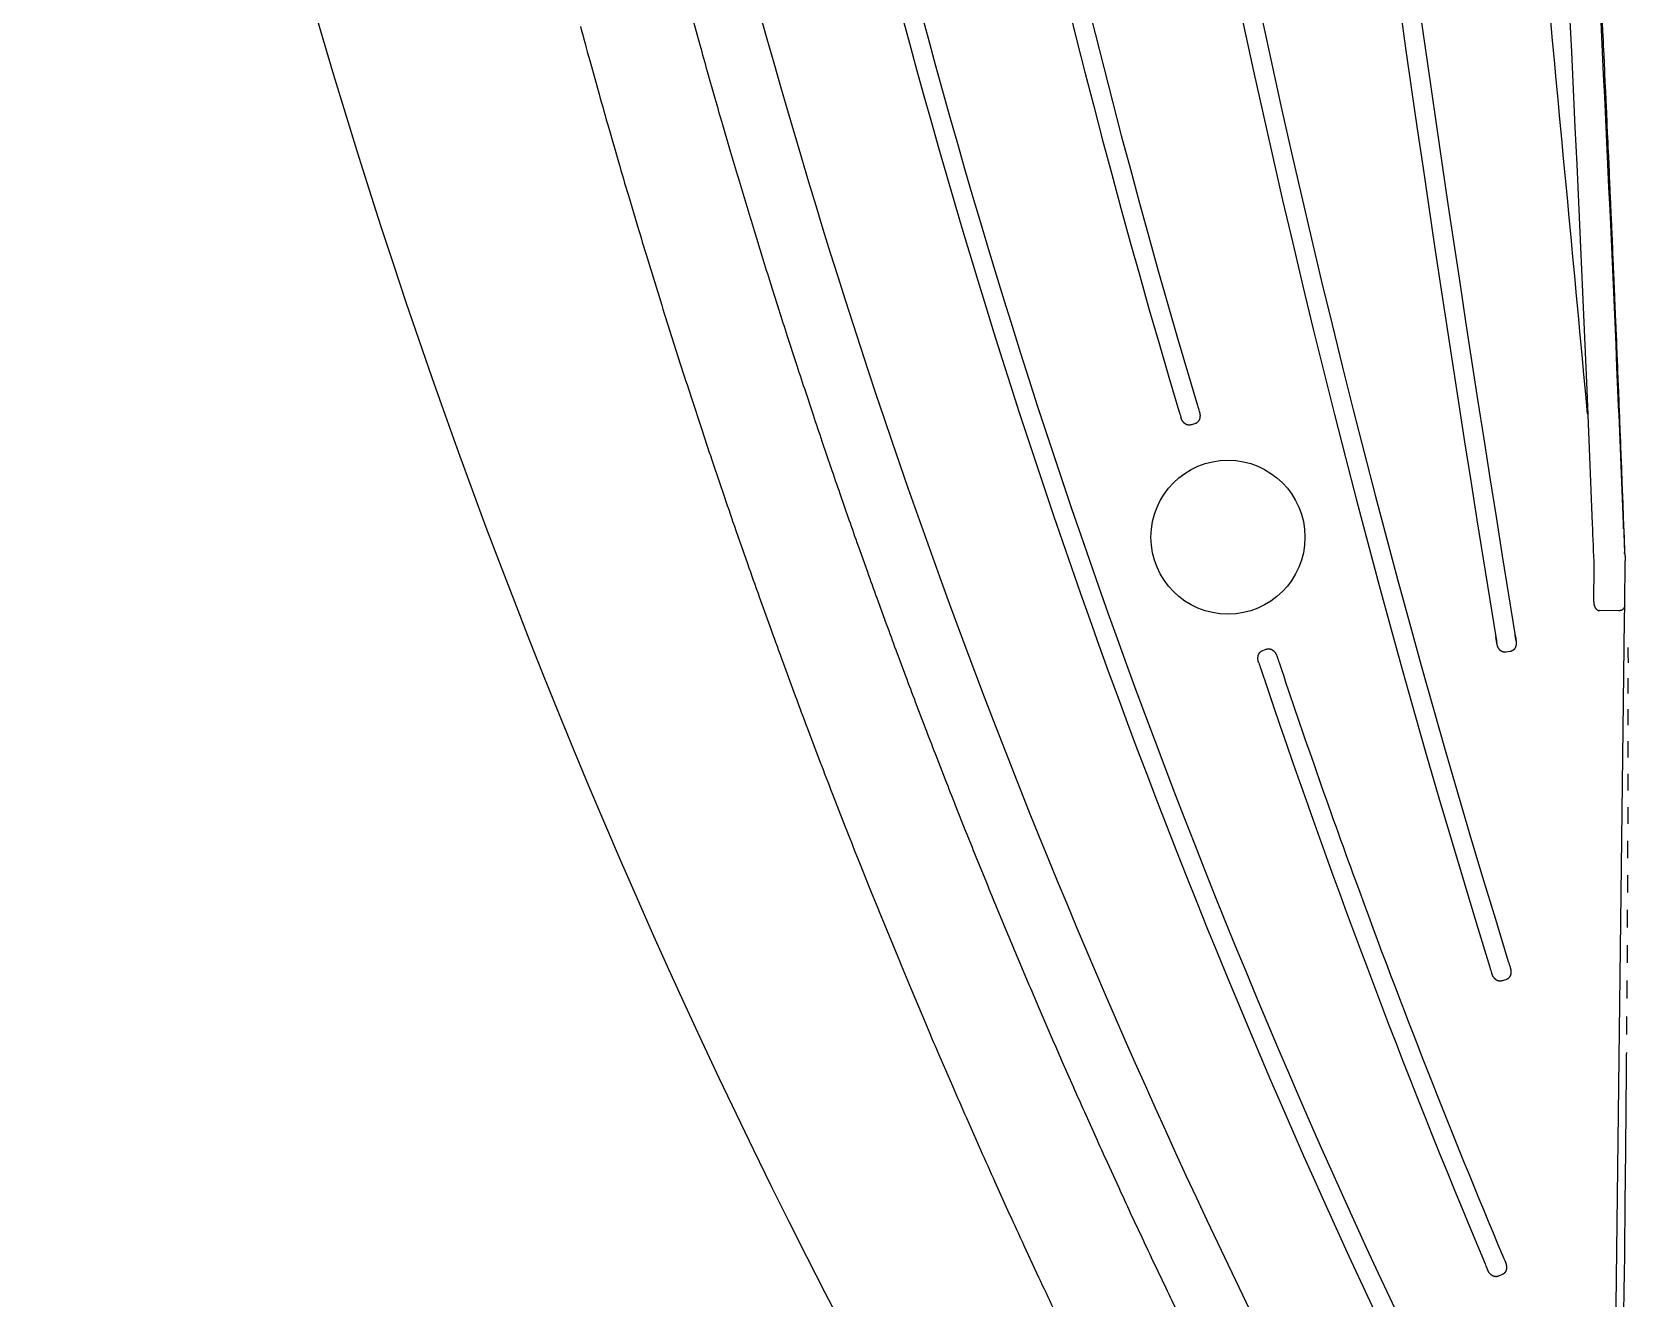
# Model space of a CAD drawing. Extents: x 832 to 912, y 781 to 934.
# Drawn here: x 835.542 to 839.665, y 828.778 to 832.053 of the extents above; entities that cross this region are included whole.
import ezdxf

# ---------------------------------------------------------------- set-up
doc = ezdxf.new("R2010")
doc.units = 0
doc.header["$MEASUREMENT"] = 0
doc.layers.add('1', color=4, linetype='Continuous')
doc.layers.add('DIM', color=3, linetype='Continuous')

# ---------------------------------------------------------------- blocks, each defined once
blk = doc.blocks.new('TRICKLER')
at = {"layer": '1', "color": 3, "linetype": 'Continuous'}
for p, q in [((0.4775, -7.1585), (0.4678, -7.161)), ((0.6323, -7.7509), (0.6418, -7.7478)), ((1.2715, -7.7758), (1.2616, -7.7771)), ((1.2315, -8.6235), (1.2219, -8.6261)), ((1.1956, -9.3855), (1.1863, -9.3891))]:
    blk.add_line(p, q, dxfattribs=at)
at = {"layer": '1', "linetype": 'Continuous'}
for p, q in [((1.5762, -7.455), (1.5765, -7.5301)), ((1.4925, -7.655), (1.4967, -7.564)), ((1.572, -7.6673), (1.5774, -7.5511)), ((1.5703, -7.7032), (1.572, -7.6673)), ((1.4112, -11.105), (1.5703, -7.7032)), ((1.5564, -7.6801), (1.5064, -7.6778))]:
    blk.add_line(p, q, dxfattribs=at)
for points in [[(-1.0754, -6.0768, 0.00113), (-1.0544, -6.1653), (-1.033, -6.2537, 0.001128), (-1.0112, -6.3421), (-0.989, -6.4303, 0.001127), (-0.9664, -6.5184), (-0.9434, -6.6065, 0.001127), (-0.92, -6.6944), (-0.8962, -6.7822, 0.001126), (-0.872, -6.8698), (-0.8474, -6.9574, 0.001126), (-0.8224, -7.0449), (-0.7971, -7.1322, 0.001126), (-0.7713, -7.2194), (-0.7451, -7.3064, 0.001126), (-0.7186, -7.3934), (-0.6917, -7.4802, 0.001126), (-0.6643, -7.5668), (-0.6366, -7.6533, 0.001127), (-0.6085, -7.7397), (-0.58, -7.826, 0.001126), (-0.5512, -7.912), (-0.5219, -7.998, 0.001124), (-0.4923, -8.0838), (-0.4623, -8.1694, 0.001123), (-0.4319, -8.2549), (-0.4011, -8.3402, 0.001122), (-0.37, -8.4253), (-0.3385, -8.5103, 0.001122), (-0.3066, -8.5951), (-0.2743, -8.6798, 0.001121), (-0.2417, -8.7642), (-0.2087, -8.8485, 0.001121), (-0.1753, -8.9327), (-0.1416, -9.0166, 0.001121), (-0.1074, -9.1004), (-0.073, -9.1839, 0.001121), (-0.0381, -9.2673), (-0.0029, -9.3505, 0.001122), (0.0326, -9.4335)], [(1.4937, -7.1594), (1.4937, -7.1595, -0.000309), (1.4937, -7.1595), (1.4937, -7.1596, -0.000309), (1.4937, -7.1597), (1.4937, -7.1598, -0.000302), (1.4937, -7.1598), (1.4937, -7.1599, -0.000297), (1.4937, -7.16), (1.4938, -7.1601, -0.000291), (1.4937, -7.1602), (1.4938, -7.1602, -0.000286), (1.4938, -7.1603), (1.4938, -7.1604, -0.00028), (1.4938, -7.1605), (1.4938, -7.1606, -0.000275), (1.4938, -7.1606), (1.4938, -7.1607, -0.000269), (1.4938, -7.1608), (1.4938, -7.1609, -0.000264), (1.4938, -7.161), (1.4938, -7.161, -0.000258), (1.4938, -7.1611), (1.4938, -7.1612, -0.000253), (1.4938, -7.1613), (1.4938, -7.1613, -0.000247), (1.4938, -7.1614), (1.4938, -7.1615, -0.000242), (1.4938, -7.1616), (1.4938, -7.1617, -0.000236), (1.4938, -7.1617), (1.4938, -7.1618, -0.000231), (1.4938, -7.1619), (1.4938, -7.162, -0.000226), (1.4938, -7.1621), (1.4938, -7.1621, -0.00022), (1.4938, -7.1622), (1.4938, -7.1623, -0.000215), (1.4938, -7.1624), (1.4938, -7.1624, -0.000209), (1.4938, -7.1625), (1.4938, -7.1626, -0.000204), (1.4938, -7.1627), (1.4938, -7.1628, -0.000198), (1.4938, -7.1628), (1.4938, -7.1629, -0.000193), (1.4938, -7.163), (1.4938, -7.1631, -0.000188), (1.4938, -7.1632), (1.4938, -7.1632, -0.000182), (1.4938, -7.1633), (1.4938, -7.1634, -0.000177), (1.4938, -7.1635), (1.4938, -7.1635, -0.000172), (1.4938, -7.1636), (1.4938, -7.1637, -0.000166), (1.4938, -7.1638), (1.4938, -7.1639, -0.000161), (1.4938, -7.1639), (1.4938, -7.164, -0.000155), (1.4938, -7.1641), (1.4938, -7.1642, -0.00015), (1.4938, -7.1642), (1.4938, -7.1643, -0.000141), (1.4938, -7.1644), (1.4938, -7.1645, -0.000145), (1.4938, -7.1646), (1.4938, -7.1646, -0.000169), (1.4938, -7.1647), (1.4938, -7.1648, -0.000188), (1.4938, -7.1649), (1.4938, -7.165, -0.000209), (1.4938, -7.165), (1.4937, -7.1651, -0.00023), (1.4938, -7.1652), (1.4938, -7.1653, -0.000251), (1.4937, -7.1653), (1.4937, -7.1654, -0.000272), (1.4937, -7.1655), (1.4937, -7.1656, -0.000294), (1.4937, -7.1656), (1.4937, -7.1657, -0.000316), (1.4937, -7.1658), (1.4937, -7.1659, -0.000338), (1.4937, -7.166), (1.4937, -7.166, -0.000361), (1.4937, -7.1661), (1.4937, -7.1662, -0.000384), (1.4937, -7.1663), (1.4937, -7.1663, -0.000407), (1.4937, -7.1664), (1.4937, -7.1665, -0.000431), (1.4937, -7.1666), (1.4937, -7.1666, -0.000454), (1.4937, -7.1667), (1.4937, -7.1668, -0.000477), (1.4937, -7.1669), (1.4937, -7.1669, -0.000609), (1.4937, -7.167), (1.4937, -7.1671, -0.000754), (1.4937, -7.1672), (1.4937, -7.1672, -0.000905), (1.4937, -7.1673), (1.4937, -7.1674, -0.001067), (1.4936, -7.1675), (1.4936, -7.1675, -0.001235), (1.4936, -7.1676), (1.4936, -7.1677, -0.001441), (1.4936, -7.1677), (1.4936, -7.1678, -0.001576), (1.4936, -7.1679), (1.4936, -7.1679, -0.002396), (1.4936, -7.168), (1.4936, -7.1681, -0.002395), (1.4936, -7.1681), (1.4936, -7.1682, -0.009701), (1.4935, -7.1683), (1.4935, -7.1684, -0.021566), (1.4934, -7.1685)], [(1.4945, -7.1605), (1.4945, -7.1606, -0.000122), (1.4945, -7.1607), (1.4945, -7.1607, -0.000122), (1.4945, -7.1608), (1.4945, -7.1609, -0.000128), (1.4945, -7.1609), (1.4945, -7.161, -0.000133), (1.4945, -7.1611), (1.4945, -7.1611, -0.000137), (1.4945, -7.1612), (1.4945, -7.1613, -0.000142), (1.4945, -7.1613), (1.4945, -7.1614, -0.000147), (1.4945, -7.1615), (1.4945, -7.1616, -0.000152), (1.4945, -7.1616), (1.4945, -7.1617, -0.000157), (1.4945, -7.1618), (1.4945, -7.1618, -0.000162), (1.4945, -7.1619), (1.4945, -7.162, -0.000167), (1.4945, -7.162), (1.4945, -7.1621, -0.000173), (1.4945, -7.1622), (1.4945, -7.1622, -0.000178), (1.4945, -7.1623), (1.4945, -7.1624, -0.000183), (1.4945, -7.1624), (1.4945, -7.1625, -0.000189), (1.4945, -7.1626), (1.4945, -7.1626, -0.000194), (1.4945, -7.1627), (1.4945, -7.1628, -0.0002), (1.4945, -7.1628), (1.4945, -7.1629, -0.000205), (1.4945, -7.163), (1.4945, -7.1631, -0.000211), (1.4945, -7.1631), (1.4945, -7.1632, -0.000217), (1.4945, -7.1633), (1.4945, -7.1633, -0.000223), (1.4945, -7.1634), (1.4945, -7.1635, -0.000229), (1.4945, -7.1635), (1.4945, -7.1636, -0.000235), (1.4945, -7.1637), (1.4945, -7.1637, -0.000241), (1.4945, -7.1638), (1.4945, -7.1639, -0.000247), (1.4945, -7.1639), (1.4945, -7.164, -0.000254), (1.4944, -7.164), (1.4944, -7.1641, -0.00026), (1.4944, -7.1642), (1.4944, -7.1642, -0.000267), (1.4944, -7.1643), (1.4944, -7.1644, -0.000274), (1.4944, -7.1644), (1.4944, -7.1645, -0.000281), (1.4944, -7.1646), (1.4944, -7.1646, -0.000288), (1.4944, -7.1647), (1.4944, -7.1648, -0.000295), (1.4944, -7.1648), (1.4944, -7.1649, -0.000302), (1.4944, -7.165), (1.4944, -7.165, -0.00031), (1.4944, -7.1651), (1.4944, -7.1652, -0.000325), (1.4944, -7.1652), (1.4944, -7.1653, -0.000348), (1.4944, -7.1653), (1.4944, -7.1654, -0.00037), (1.4944, -7.1655), (1.4944, -7.1655, -0.000392), (1.4944, -7.1656), (1.4944, -7.1657, -0.000416), (1.4944, -7.1657), (1.4944, -7.1658, -0.00044), (1.4944, -7.1659), (1.4944, -7.1659, -0.000466), (1.4943, -7.166), (1.4943, -7.166, -0.000492), (1.4943, -7.1661), (1.4943, -7.1662, -0.000519), (1.4943, -7.1662), (1.4943, -7.1663, -0.000547), (1.4943, -7.1663), (1.4943, -7.1664, -0.000577), (1.4943, -7.1665), (1.4943, -7.1665, -0.000608), (1.4943, -7.1666), (1.4943, -7.1666, -0.000641), (1.4943, -7.1667), (1.4943, -7.1668, -0.000675), (1.4943, -7.1668), (1.4943, -7.1669, -0.00071), (1.4943, -7.1669), (1.4943, -7.167, -0.000748), (1.4942, -7.1671), (1.4942, -7.1671, -0.000788), (1.4942, -7.1672), (1.4942, -7.1672, -0.000829), (1.4942, -7.1673), (1.4942, -7.1673, -0.000873), (1.4942, -7.1674), (1.4942, -7.1675, -0.000934), (1.4942, -7.1675), (1.4942, -7.1676, -0.001034), (1.4942, -7.1676), (1.4942, -7.1677, -0.001127), (1.4941, -7.1677), (1.4941, -7.1678, -0.001232), (1.4941, -7.1678), (1.4941, -7.1679, -0.001346), (1.4941, -7.1679), (1.4941, -7.168, -0.001473), (1.4941, -7.168), (1.4941, -7.1681, -0.001614), (1.4941, -7.1681), (1.4941, -7.1682, -0.001771), (1.4941, -7.1682), (1.494, -7.1683, -0.001947), (1.494, -7.1683), (1.494, -7.1684, -0.002146), (1.494, -7.1684), (1.494, -7.1685, -0.002371), (1.494, -7.1685), (1.494, -7.1686, -0.002637), (1.494, -7.1686), (1.4939, -7.1686, -0.003022), (1.4939, -7.1687), (1.4939, -7.1687, -0.003423), (1.4939, -7.1688), (1.4939, -7.1688, -0.003898), (1.4939, -7.1688), (1.4939, -7.1689, -0.004475), (1.4938, -7.1689), (1.4938, -7.1689, -0.00518), (1.4938, -7.169), (1.4938, -7.169, -0.006046), (1.4938, -7.169), (1.4938, -7.1691, -0.00712), (1.4937, -7.1691), (1.4937, -7.1691, -0.008375), (1.4937, -7.1691), (1.4937, -7.1692, -0.009895), (1.4937, -7.1692), (1.4936, -7.1692, -0.011642), (1.4936, -7.1692), (1.4936, -7.1692, -0.014264), (1.4936, -7.1693), (1.4936, -7.1693, -0.014532), (1.4935, -7.1693), (1.4935, -7.1693, -0.025401), (1.4935, -7.1693), (1.4935, -7.1693, -0.022992), (1.4934, -7.1693)], [(1.4934, -7.1685), (1.4934, -7.1686, 0.000764), (1.4934, -7.1686), (1.4934, -7.1686, 0.000789), (1.4934, -7.1686), (1.4934, -7.1686, 0.000695), (1.4934, -7.1687), (1.4934, -7.1687, 0.000626), (1.4934, -7.1687), (1.4934, -7.1687, 0.000544), (1.4934, -7.1687), (1.4934, -7.1688, 0.000459), (1.4934, -7.1688), (1.4934, -7.1688, 0.00037), (1.4934, -7.1688), (1.4934, -7.1688, 0.000276), (1.4934, -7.1689), (1.4934, -7.1689, 0.000178), (1.4934, -7.1689), (1.4934, -7.1689, 0.000076), (1.4934, -7.1689), (1.4934, -7.169, -0.000028), (1.4934, -7.169), (1.4934, -7.169, -0.000136), (1.4934, -7.169), (1.4934, -7.169, -0.000245), (1.4934, -7.1691), (1.4934, -7.1691, -0.000358), (1.4934, -7.1691), (1.4934, -7.1691, -0.000465), (1.4934, -7.1691), (1.4934, -7.1692, -0.0006), (1.4934, -7.1692), (1.4934, -7.1692, -0.000636), (1.4934, -7.1692), (1.4934, -7.1692, -0.001075), (1.4934, -7.1693), (1.4934, -7.1693, -0.001039), (1.4934, -7.1693)], [(1.4945, -7.1601), (1.4945, -7.1601, 0.009293), (1.4945, -7.1601), (1.4945, -7.1601, 0.008968), (1.4945, -7.16), (1.4945, -7.16, 0.008831), (1.4945, -7.16), (1.4945, -7.16, 0.008545), (1.4945, -7.16), (1.4945, -7.1599, 0.00821), (1.4945, -7.1599), (1.4945, -7.1599, 0.007822), (1.4944, -7.1599), (1.4944, -7.1599, 0.007403), (1.4944, -7.1598), (1.4944, -7.1598, 0.006968), (1.4944, -7.1598), (1.4944, -7.1598, 0.006529), (1.4943, -7.1598), (1.4943, -7.1598, 0.006097), (1.4943, -7.1597), (1.4943, -7.1597, 0.005679), (1.4943, -7.1597), (1.4942, -7.1597, 0.005282), (1.4942, -7.1597), (1.4942, -7.1596, 0.004902), (1.4942, -7.1596), (1.4941, -7.1596, 0.004565), (1.4941, -7.1596), (1.4941, -7.1596, 0.004194), (1.4941, -7.1596), (1.494, -7.1595, 0.004035), (1.494, -7.1595), (1.494, -7.1595, 0.003342), (1.4939, -7.1595), (1.4939, -7.1595, 0.004583), (1.4939, -7.1594), (1.4938, -7.1594, 0.00333), (1.4937, -7.1594)], [(1.5762, -7.4687), (1.5762, -7.4683, 0.000004), (1.5762, -7.468), (1.5762, -7.4677, 0.000004), (1.5762, -7.4673), (1.5762, -7.467, 0.000003), (1.5762, -7.4667), (1.5762, -7.4663, 0.000003), (1.5762, -7.466), (1.5762, -7.4657, 0.000003), (1.5762, -7.4653), (1.5762, -7.465, 0.000003), (1.5762, -7.4647), (1.5762, -7.4643, 0.000003), (1.5762, -7.464), (1.5762, -7.4636, 0.000003), (1.5762, -7.4633), (1.5762, -7.4629, 0.000002), (1.5762, -7.4626), (1.5762, -7.4623, 0.000002), (1.5762, -7.4619), (1.5762, -7.4616, 0.000002), (1.5762, -7.4612), (1.5762, -7.4609, 0.000002), (1.5762, -7.4605), (1.5762, -7.4602, 0.000002), (1.5762, -7.4598), (1.5762, -7.4595, 0.000002), (1.5762, -7.4592), (1.5762, -7.4588, 0.000001), (1.5762, -7.4585), (1.5762, -7.4581, 0.000001), (1.5762, -7.4578), (1.5762, -7.4574, 0.000001), (1.5762, -7.4571), (1.5762, -7.4568, 0.000001), (1.5762, -7.4564), (1.5762, -7.4558, 0.000001), (1.5762, -7.455)], [(1.5766, -7.5332), (1.5766, -7.5331, -0.000295), (1.5766, -7.533), (1.5766, -7.533, -0.000294), (1.5766, -7.5329), (1.5766, -7.5328, -0.000296), (1.5766, -7.5327), (1.5766, -7.5327, -0.000297), (1.5766, -7.5326), (1.5766, -7.5325, -0.000299), (1.5766, -7.5324), (1.5766, -7.5323, -0.0003), (1.5765, -7.5323), (1.5765, -7.5322, -0.000302), (1.5765, -7.5321), (1.5765, -7.532, -0.000304), (1.5765, -7.532), (1.5765, -7.5319, -0.000306), (1.5765, -7.5318), (1.5765, -7.5317, -0.000307), (1.5765, -7.5316), (1.5765, -7.5316, -0.000309), (1.5765, -7.5315), (1.5765, -7.5314, -0.000311), (1.5765, -7.5313), (1.5765, -7.5312, -0.000313), (1.5765, -7.5312), (1.5765, -7.5311, -0.000316), (1.5765, -7.531), (1.5765, -7.5309, -0.000315), (1.5765, -7.5309), (1.5765, -7.5308, -0.000327), (1.5765, -7.5307), (1.5765, -7.5306, -0.000298), (1.5765, -7.5305), (1.5765, -7.5305, -0.000424), (1.5765, -7.5304), (1.5765, -7.5303, -0.00036), (1.5765, -7.5301)], [(1.5766, -7.5332), (1.5767, -7.5337, -0.001136), (1.5767, -7.5341), (1.5768, -7.5345, -0.001139), (1.5768, -7.535), (1.5769, -7.5354, -0.001142), (1.5769, -7.5359), (1.577, -7.5363, -0.001145), (1.577, -7.5368), (1.5771, -7.5372, -0.001148), (1.5771, -7.5377), (1.5772, -7.5381, -0.001151), (1.5772, -7.5386), (1.5772, -7.539, -0.001154), (1.5773, -7.5395), (1.5773, -7.5399, -0.001156), (1.5773, -7.5404), (1.5774, -7.5408, -0.001159), (1.5774, -7.5413), (1.5774, -7.5417, -0.001161), (1.5774, -7.5422), (1.5775, -7.5426, -0.001163), (1.5775, -7.5431), (1.5775, -7.5435, -0.001165), (1.5775, -7.544), (1.5775, -7.5444, -0.001165), (1.5775, -7.5448), (1.5775, -7.5453, -0.00117), (1.5775, -7.5457), (1.5775, -7.5462, -0.001161), (1.5775, -7.5466), (1.5775, -7.5471, -0.001197), (1.5775, -7.5475), (1.5775, -7.548, -0.001084), (1.5775, -7.5484), (1.5775, -7.5488, -0.001529), (1.5775, -7.5493), (1.5775, -7.5501, -0.001288), (1.5774, -7.5511)], [(1.4925, -7.655), (1.4925, -7.6558, 0.006396), (1.4925, -7.6566), (1.4925, -7.6574, 0.006094), (1.4925, -7.6582), (1.4925, -7.659, 0.006453), (1.4926, -7.6598), (1.4927, -7.6607, 0.006675), (1.4929, -7.6615), (1.493, -7.6623, 0.006981), (1.4932, -7.6632), (1.4934, -7.664, 0.007316), (1.4936, -7.6648), (1.4938, -7.6656, 0.007701), (1.4941, -7.6664), (1.4944, -7.6672, 0.008133), (1.4947, -7.6679), (1.495, -7.6687, 0.008615), (1.4954, -7.6694), (1.4958, -7.6701, 0.009147), (1.4961, -7.6708), (1.4966, -7.6715, 0.009723), (1.497, -7.6721), (1.4975, -7.6727, 0.010337), (1.4979, -7.6732), (1.4984, -7.6738, 0.010963), (1.4989, -7.6743), (1.4994, -7.6748, 0.011609), (1.4999, -7.6752), (1.5005, -7.6756, 0.01212), (1.501, -7.676), (1.5015, -7.6763, 0.012917), (1.5021, -7.6766), (1.5026, -7.6768, 0.01229), (1.5032, -7.6771), (1.5037, -7.6773, 0.016713), (1.5043, -7.6774), (1.5052, -7.6776, 0.01492), (1.5064, -7.6778)], [(1.572, -7.6673), (1.572, -7.6678, -0.010491), (1.5719, -7.6683), (1.5718, -7.6688, -0.009935), (1.5718, -7.6693), (1.5716, -7.6698, -0.010366), (1.5715, -7.6703), (1.5713, -7.6708, -0.010474), (1.5711, -7.6713), (1.5709, -7.6718, -0.0106), (1.5707, -7.6722), (1.5705, -7.6727, -0.010651), (1.5702, -7.6732), (1.5699, -7.6737, -0.010654), (1.5696, -7.6741), (1.5692, -7.6746, -0.010603), (1.5688, -7.675), (1.5685, -7.6755, -0.010505), (1.568, -7.6759), (1.5676, -7.6763, -0.010367), (1.5672, -7.6767), (1.5667, -7.677, -0.010194), (1.5662, -7.6774), (1.5657, -7.6777, -0.009997), (1.5652, -7.678), (1.5647, -7.6783, -0.009772), (1.5642, -7.6786), (1.5636, -7.6788, -0.009557), (1.5631, -7.679), (1.5625, -7.6792, -0.009249), (1.5619, -7.6794), (1.5614, -7.6796, -0.009234), (1.5608, -7.6797), (1.5602, -7.6798, -0.008239), (1.5597, -7.6799), (1.5592, -7.68, -0.010878), (1.5586, -7.6801), (1.5576, -7.6801, -0.009197), (1.5564, -7.6801)], [(1.5768, -7.7761, -0.000122), (1.5755, -7.8152)], [(1.5741, -7.8548, -0.000116), (1.5727, -7.8949)], [(1.5713, -7.9355, -0.00011), (1.5698, -7.9765)], [(1.5683, -8.018, -0.000105), (1.5668, -8.0599)], [(1.5652, -8.1023, -0.000101), (1.5636, -8.1451)], [(1.562, -8.1883, -0.000097), (1.5603, -8.2318)], [(1.5586, -8.2757, -0.000094), (1.5569, -8.3199)], [(1.5552, -8.3643, -0.00009), (1.5534, -8.4091)], [(1.5516, -8.4541, -0.000088), (1.5498, -8.4994)], [(1.5479, -8.5449, -0.000085), (1.5461, -8.5907)], [(1.5442, -8.6367, -0.000083), (1.5422, -8.6829)], [(1.5403, -8.7293, -0.000082), (1.5383, -8.7759)], [(1.5363, -8.8227, -0.00008), (1.5343, -8.8697), (1.5322, -8.9168, -0.000079), (1.5302, -8.9641), (1.5281, -9.0116, -0.000078), (1.526, -9.0591), (1.5239, -9.1068, -0.000077), (1.5217, -9.1546), (1.5196, -9.2024, -0.000077), (1.5174, -9.2504), (1.5152, -9.2984, -0.000076), (1.513, -9.3465), (1.5107, -9.3947, -0.000076), (1.5085, -9.4429), (1.5062, -9.4911, -0.000076), (1.5039, -9.5394)]]:
    blk.add_lwpolyline(points, format="xyb", dxfattribs=at)
at = {"layer": '1', "color": 3, "linetype": 'Continuous'}
for points in [[(0.3542, -9.4562, -0.000901), (0.3254, -9.3905), (0.2969, -9.3248, -0.000901), (0.2687, -9.259), (0.2407, -9.193, -0.000901), (0.2129, -9.127), (0.1853, -9.0608, -0.000901), (0.158, -8.9946), (0.131, -8.9282, -0.000901), (0.1041, -8.8618), (0.0776, -8.7952, -0.000901), (0.0512, -8.7286), (0.0251, -8.6618, -0.000901), (-0.0008, -8.595), (-0.0264, -8.528, -0.000901), (-0.0518, -8.461), (-0.0769, -8.3938, -0.000901), (-0.1018, -8.3266), (-0.1265, -8.2593, -0.000901), (-0.1509, -8.1919), (-0.1751, -8.1243, -0.000902), (-0.199, -8.0568), (-0.2227, -7.9891, -0.000902), (-0.2461, -7.9213), (-0.2693, -7.8535, -0.000901), (-0.2922, -7.7856), (-0.3149, -7.7176, -0.0009), (-0.3373, -7.6495), (-0.3595, -7.5814, -0.0009), (-0.3815, -7.5132), (-0.4032, -7.4449, -0.0009), (-0.4246, -7.3766), (-0.4458, -7.3082, -0.0009), (-0.4667, -7.2397), (-0.4874, -7.1712, -0.000899), (-0.5079, -7.1026), (-0.528, -7.0339, -0.0009), (-0.548, -6.9652), (-0.5676, -6.8965, -0.0009), (-0.5871, -6.8276), (-0.6062, -6.7587, -0.000898), (-0.6252, -6.6898), (-0.6438, -6.6208, -0.000898), (-0.6623, -6.5517), (-0.6804, -6.4826, -0.000898), (-0.6983, -6.4134), (-0.716, -6.3441, -0.000899), (-0.7334, -6.2748), (-0.7506, -6.2054, -0.000899), (-0.7675, -6.136), (-0.7842, -6.0664, -0.000899)], [(1.5657, -6.1288, -0.000061), (1.5661, -6.1618), (1.5665, -6.1948, -0.000061), (1.5669, -6.2277), (1.5673, -6.2607, -0.000061), (1.5677, -6.2936), (1.5681, -6.3265, -0.000061), (1.5685, -6.3595), (1.5689, -6.3924, -0.000061), (1.5692, -6.4253), (1.5696, -6.4582, -0.000061), (1.5699, -6.4912), (1.5703, -6.5241, -0.000061), (1.5706, -6.557), (1.5709, -6.5899, -0.000061), (1.5712, -6.6228), (1.5715, -6.6556, -0.000061), (1.5718, -6.6885), (1.5721, -6.7214, -0.000061), (1.5724, -6.7543), (1.5726, -6.7871, -0.000061), (1.5729, -6.82), (1.5732, -6.8528, -0.000061), (1.5734, -6.8856), (1.5736, -6.9184, -0.000061), (1.5739, -6.9513), (1.5741, -6.9841, -0.000061), (1.5743, -7.0168), (1.5745, -7.0496, -0.000061), (1.5747, -7.0824), (1.5749, -7.1151, -0.000061), (1.5751, -7.1478), (1.5752, -7.1806, -0.000061), (1.5754, -7.2132), (1.5756, -7.2456, -0.000062), (1.5757, -7.2785), (1.5759, -7.312, -0.000056), (1.576, -7.3435), (1.5761, -7.372, -0.000077), (1.5762, -7.4081), (1.5764, -7.4625, -0.000065), (1.5766, -7.5332)], [(0.4899, -7.1275), (0.4902, -7.1283, -0.007885), (0.4904, -7.1292), (0.4906, -7.1301, -0.007579), (0.4908, -7.131), (0.491, -7.1319, -0.007349), (0.4911, -7.1328), (0.4912, -7.1338, -0.007239), (0.4913, -7.1347), (0.4914, -7.1357, -0.007248), (0.4914, -7.1366), (0.4914, -7.1376, -0.007363), (0.4914, -7.1385), (0.4913, -7.1395, -0.007585), (0.4912, -7.1404), (0.4911, -7.1413, -0.007912), (0.491, -7.1423), (0.4908, -7.1432, -0.008344), (0.4906, -7.1441), (0.4904, -7.145, -0.008879), (0.4901, -7.1459), (0.4898, -7.1468, -0.009514), (0.4895, -7.1477), (0.4891, -7.1485, -0.010241), (0.4887, -7.1494), (0.4883, -7.1502, -0.011027), (0.4878, -7.1509), (0.4873, -7.1517, -0.011889), (0.4868, -7.1524), (0.4862, -7.1531, -0.012583), (0.4856, -7.1538), (0.485, -7.1544, -0.013752), (0.4843, -7.155), (0.4835, -7.1556, -0.012843), (0.4828, -7.1561), (0.4821, -7.1566, -0.019124), (0.4812, -7.1571), (0.4796, -7.1577, -0.015402), (0.4775, -7.1584)], [(0.4678, -7.161), (0.4668, -7.1613, -0.013263), (0.4658, -7.1615), (0.4649, -7.1616, -0.014535), (0.4639, -7.1617), (0.463, -7.1617, -0.014416), (0.462, -7.1617), (0.4611, -7.1616, -0.014277), (0.4602, -7.1615), (0.4593, -7.1613, -0.013799), (0.4584, -7.161), (0.4576, -7.1608, -0.013137), (0.4567, -7.1604), (0.4559, -7.1601, -0.012348), (0.4551, -7.1597), (0.4543, -7.1592, -0.011514), (0.4535, -7.1587), (0.4527, -7.1582, -0.010692), (0.452, -7.1577), (0.4513, -7.1571, -0.009927), (0.4506, -7.1565), (0.4499, -7.1558, -0.009244), (0.4492, -7.1551), (0.4486, -7.1544, -0.00866), (0.448, -7.1537), (0.4474, -7.153, -0.008174), (0.4468, -7.1522), (0.4463, -7.1514, -0.007817), (0.4458, -7.1506), (0.4453, -7.1498, -0.007488), (0.4448, -7.149), (0.4443, -7.1481, -0.007534), (0.4439, -7.1473), (0.4435, -7.1464, -0.006808), (0.4432, -7.1455), (0.4429, -7.1448, -0.009513), (0.4425, -7.1438), (0.4421, -7.1423, -0.008479), (0.4416, -7.1403)], [(0.6211, -7.7821), (0.6208, -7.7813, -0.007727), (0.6205, -7.7804), (0.6203, -7.7795, -0.007434), (0.6201, -7.7786), (0.6199, -7.7777, -0.00723), (0.6197, -7.7768), (0.6196, -7.7759, -0.007135), (0.6194, -7.775), (0.6194, -7.774, -0.007157), (0.6193, -7.7731), (0.6193, -7.7722, -0.007281), (0.6193, -7.7712), (0.6193, -7.7703, -0.007507), (0.6193, -7.7693), (0.6194, -7.7684, -0.007835), (0.6195, -7.7675), (0.6197, -7.7665, -0.008263), (0.6198, -7.7656), (0.62, -7.7647, -0.008792), (0.6203, -7.7638), (0.6205, -7.7629, -0.009415), (0.6208, -7.7621), (0.6212, -7.7612, -0.010127), (0.6215, -7.7604), (0.6219, -7.7596, -0.010894), (0.6224, -7.7588), (0.6228, -7.758, -0.011735), (0.6233, -7.7573), (0.6239, -7.7565, -0.01241), (0.6245, -7.7558), (0.6251, -7.7552, -0.013555), (0.6257, -7.7546), (0.6264, -7.754, -0.01266), (0.6271, -7.7534), (0.6278, -7.7529, -0.018849), (0.6287, -7.7524), (0.6302, -7.7517, -0.015217), (0.6323, -7.7509)], [(0.6418, -7.7478), (0.6428, -7.7475, -0.013383), (0.6438, -7.7473), (0.6448, -7.7471, -0.014684), (0.6457, -7.747), (0.6467, -7.7469, -0.014568), (0.6476, -7.7469), (0.6486, -7.7469, -0.01443), (0.6495, -7.747), (0.6504, -7.7472, -0.013944), (0.6513, -7.7474), (0.6522, -7.7476, -0.013271), (0.653, -7.7479), (0.6539, -7.7483, -0.012471), (0.6547, -7.7486), (0.6555, -7.7491, -0.011626), (0.6563, -7.7495), (0.6571, -7.75, -0.010796), (0.6579, -7.7505), (0.6586, -7.7511, -0.010027), (0.6594, -7.7517), (0.6601, -7.7523, -0.009343), (0.6608, -7.753), (0.6614, -7.7537, -0.008762), (0.6621, -7.7544), (0.6627, -7.7551, -0.008282), (0.6633, -7.7559), (0.6639, -7.7566, -0.007934), (0.6644, -7.7574), (0.665, -7.7582, -0.007618), (0.6655, -7.759), (0.6659, -7.7599, -0.007685), (0.6664, -7.7607), (0.6668, -7.7616, -0.006963), (0.6672, -7.7625), (0.6675, -7.7632, -0.009764), (0.6679, -7.7642), (0.6684, -7.7657, -0.008737), (0.6689, -7.7677)], [(1.2384, -7.7531), (1.2383, -7.7529, 0.000012), (1.2383, -7.7526), (1.2383, -7.7524, 0.000012), (1.2382, -7.7521), (1.2382, -7.7519, 0.00001), (1.2382, -7.7516), (1.2382, -7.7514, 0.000009), (1.2381, -7.7511), (1.2381, -7.7509, 0.000008), (1.2381, -7.7506), (1.238, -7.7504, 0.000007), (1.238, -7.7501), (1.238, -7.7498, 0.000006), (1.2379, -7.7496), (1.2379, -7.7493, 0.000005), (1.2379, -7.749), (1.2378, -7.7488, 0.000003), (1.2378, -7.7485), (1.2377, -7.7483, 0.000002), (1.2377, -7.748), (1.2377, -7.7477, 0.000001), (1.2376, -7.7474), (1.2376, -7.7472, 0.000001), (1.2376, -7.7469), (1.2375, -7.7466, 0), (1.2375, -7.7464), (1.2375, -7.7461, -0.000001), (1.2374, -7.7458), (1.2374, -7.7455, -0.000001), (1.2374, -7.7453), (1.2373, -7.745, -0.000001), (1.2373, -7.7447), (1.2373, -7.7444, -0.000001), (1.2372, -7.7441), (1.2372, -7.7439, -0.000001), (1.2372, -7.7436), (1.2371, -7.7433, -0.000001), (1.2371, -7.743), (1.237, -7.7427, -0.000001), (1.237, -7.7424), (1.237, -7.7421, -0.000001), (1.2369, -7.7419), (1.2369, -7.7416, -0.000001), (1.2369, -7.7413), (1.2368, -7.741, -0.000001), (1.2368, -7.7407), (1.2368, -7.7404, -0.000001), (1.2367, -7.7401), (1.2367, -7.7398, -0.000002), (1.2366, -7.7395), (1.2366, -7.7393, -0.000002), (1.2366, -7.739), (1.2365, -7.7387, -0.000002), (1.2365, -7.7384), (1.2365, -7.7381, -0.000002), (1.2364, -7.7378), (1.2363, -7.7373, -0.000002), (1.2363, -7.7366)], [(1.288, -7.7467), (1.288, -7.7471, -0.00137), (1.288, -7.7474), (1.2881, -7.7477, -0.001363), (1.2881, -7.748), (1.2881, -7.7483, -0.001445), (1.2882, -7.7486), (1.2882, -7.7489, -0.001505), (1.2882, -7.7492), (1.2883, -7.7495, -0.001573), (1.2883, -7.7498), (1.2883, -7.7502, -0.001642), (1.2883, -7.7505), (1.2883, -7.7508, -0.001712), (1.2883, -7.7511), (1.2884, -7.7514, -0.001784), (1.2884, -7.7517), (1.2884, -7.752, -0.001858), (1.2884, -7.7523), (1.2884, -7.7527, -0.001933), (1.2884, -7.753), (1.2884, -7.7533, -0.002011), (1.2884, -7.7536), (1.2884, -7.7539, -0.00209), (1.2884, -7.7542), (1.2883, -7.7545, -0.002171), (1.2883, -7.7548), (1.2883, -7.7552, -0.002254), (1.2883, -7.7555), (1.2883, -7.7558, -0.002338), (1.2882, -7.7561), (1.2882, -7.7564, -0.002424), (1.2882, -7.7567), (1.2881, -7.757, -0.002512), (1.2881, -7.7573), (1.2881, -7.7576, -0.0026), (1.288, -7.7579), (1.288, -7.7582, -0.002689), (1.2879, -7.7585), (1.2878, -7.7589, -0.002779), (1.2878, -7.7592), (1.2877, -7.7595, -0.002869), (1.2877, -7.7598), (1.2876, -7.7601, -0.00296), (1.2875, -7.7604), (1.2874, -7.7607, -0.003041), (1.2874, -7.761), (1.2873, -7.7613, -0.003071), (1.2872, -7.7616), (1.2871, -7.7619, -0.003105), (1.287, -7.7622), (1.2869, -7.7624, -0.003144), (1.2868, -7.7627), (1.2867, -7.763, -0.003191), (1.2866, -7.7633), (1.2865, -7.7636, -0.003244), (1.2863, -7.7639), (1.2862, -7.7642, -0.003302), (1.2861, -7.7645), (1.286, -7.7648, -0.003367), (1.2858, -7.765), (1.2857, -7.7653, -0.003438), (1.2856, -7.7656), (1.2854, -7.7659, -0.003514), (1.2853, -7.7661), (1.2851, -7.7664, -0.003595), (1.285, -7.7667), (1.2848, -7.7669, -0.003685), (1.2846, -7.7672), (1.2845, -7.7675, -0.003793), (1.2843, -7.7677), (1.2841, -7.768, -0.003823), (1.2839, -7.7682), (1.2837, -7.7685, -0.003818), (1.2836, -7.7687), (1.2834, -7.769, -0.003831), (1.2832, -7.7692), (1.283, -7.7695, -0.003853), (1.2828, -7.7697), (1.2826, -7.7699, -0.003886), (1.2823, -7.7702), (1.2821, -7.7704, -0.003929), (1.2819, -7.7706), (1.2817, -7.7708, -0.003982), (1.2815, -7.771), (1.2812, -7.7713, -0.004045), (1.281, -7.7715), (1.2808, -7.7717, -0.004118), (1.2805, -7.7719), (1.2803, -7.7721, -0.004199), (1.28, -7.7722), (1.2798, -7.7724, -0.004294), (1.2795, -7.7726), (1.2793, -7.7728, -0.004352), (1.279, -7.773), (1.2788, -7.7731, -0.004312), (1.2785, -7.7733), (1.2782, -7.7735, -0.00429), (1.278, -7.7736), (1.2777, -7.7738, -0.004279), (1.2774, -7.7739), (1.2771, -7.7741, -0.004282), (1.2769, -7.7742), (1.2766, -7.7743, -0.004299), (1.2763, -7.7745), (1.276, -7.7746, -0.004326), (1.2757, -7.7747), (1.2754, -7.7748, -0.00438), (1.2751, -7.7749), (1.2748, -7.775, -0.004398), (1.2746, -7.7751), (1.2743, -7.7752, -0.004598), (1.274, -7.7753), (1.2737, -7.7754, -0.00422), (1.2734, -7.7755), (1.2731, -7.7755, -0.00569), (1.2728, -7.7756), (1.2722, -7.7757, -0.004971), (1.2716, -7.7758)], [(1.288, -7.7467), (1.2879, -7.7465, -0.000019), (1.2879, -7.7463), (1.2879, -7.746, -0.000018), (1.2878, -7.7458), (1.2878, -7.7455, -0.000016), (1.2878, -7.7453), (1.2877, -7.745, -0.000014), (1.2877, -7.7448), (1.2877, -7.7445, -0.000013), (1.2877, -7.7443), (1.2876, -7.744, -0.000011), (1.2876, -7.7437), (1.2875, -7.7435, -0.00001), (1.2875, -7.7432), (1.2875, -7.743, -0.000008), (1.2875, -7.7427), (1.2874, -7.7424, -0.000007), (1.2874, -7.7422), (1.2874, -7.7419, -0.000005), (1.2873, -7.7416), (1.2873, -7.7414, -0.000004), (1.2872, -7.7411), (1.2872, -7.7408, -0.000003), (1.2872, -7.7406), (1.2871, -7.7403, -0.000002), (1.2871, -7.74), (1.2871, -7.7397, -0.000001), (1.287, -7.7395), (1.287, -7.7392, 0), (1.287, -7.7389), (1.2869, -7.7386, 0), (1.2869, -7.7383), (1.2869, -7.7381, 0.000001), (1.2868, -7.7378), (1.2868, -7.7375, 0.000001), (1.2867, -7.7372), (1.2867, -7.7369, 0.000001), (1.2867, -7.7367), (1.2866, -7.7364, 0.000002), (1.2866, -7.7361), (1.2866, -7.7358, 0.000002), (1.2865, -7.7355), (1.2865, -7.7352, 0.000003), (1.2865, -7.7349), (1.2864, -7.7346, 0.000003), (1.2864, -7.7344), (1.2863, -7.7341, 0.000003), (1.2863, -7.7338), (1.2863, -7.7335, 0.000004), (1.2862, -7.7332), (1.2862, -7.7329, 0.000004), (1.2862, -7.7326), (1.2861, -7.7323, 0.000004), (1.2861, -7.732), (1.2861, -7.7318, 0.000007), (1.286, -7.7315), (1.286, -7.731, 0.000006), (1.2859, -7.7303)], [(1.2616, -7.7771), (1.2613, -7.7771, -0.004594), (1.261, -7.7771), (1.2607, -7.7772, -0.004549), (1.2604, -7.7772), (1.2601, -7.7772, -0.004464), (1.2597, -7.7772), (1.2594, -7.7772, -0.00441), (1.2591, -7.7772), (1.2588, -7.7772, -0.004372), (1.2585, -7.7772), (1.2582, -7.7772, -0.004352), (1.2579, -7.7771), (1.2576, -7.7771, -0.004351), (1.2573, -7.7771), (1.257, -7.777, -0.004368), (1.2566, -7.777), (1.2563, -7.7769, -0.004403), (1.256, -7.7769), (1.2557, -7.7768, -0.004453), (1.2554, -7.7767), (1.2551, -7.7767, -0.004413), (1.2548, -7.7766), (1.2545, -7.7765, -0.004326), (1.2542, -7.7764), (1.2539, -7.7763, -0.004262), (1.2536, -7.7762), (1.2533, -7.7761, -0.004206), (1.253, -7.776), (1.2528, -7.7759, -0.004163), (1.2525, -7.7758), (1.2522, -7.7757, -0.004132), (1.2519, -7.7755), (1.2516, -7.7754, -0.004113), (1.2513, -7.7753), (1.2511, -7.7751, -0.004105), (1.2508, -7.775), (1.2505, -7.7748, -0.004111), (1.2502, -7.7747), (1.25, -7.7745, -0.004106), (1.2497, -7.7743), (1.2495, -7.7742, -0.004007), (1.2492, -7.774), (1.2489, -7.7738, -0.00393), (1.2487, -7.7736), (1.2484, -7.7735, -0.003855), (1.2482, -7.7733), (1.2479, -7.7731, -0.003791), (1.2477, -7.7729), (1.2475, -7.7727, -0.003735), (1.2472, -7.7725), (1.247, -7.7723, -0.003687), (1.2468, -7.7721), (1.2465, -7.7718, -0.003648), (1.2463, -7.7716), (1.2461, -7.7714, -0.003618), (1.2459, -7.7712), (1.2457, -7.771, -0.003597), (1.2455, -7.7707), (1.2452, -7.7705, -0.003564), (1.245, -7.7703), (1.2449, -7.77, -0.003464), (1.2447, -7.7698), (1.2445, -7.7695, -0.003384), (1.2443, -7.7693), (1.2441, -7.769, -0.003303), (1.2439, -7.7688), (1.2437, -7.7685, -0.003229), (1.2435, -7.7683), (1.2434, -7.768, -0.003158), (1.2432, -7.7678), (1.243, -7.7675, -0.003093), (1.2429, -7.7672), (1.2427, -7.767, -0.003034), (1.2425, -7.7667), (1.2424, -7.7664, -0.002979), (1.2422, -7.7662), (1.2421, -7.7659, -0.00293), (1.2419, -7.7656), (1.2418, -7.7653, -0.002886), (1.2417, -7.7651), (1.2415, -7.7648, -0.002845), (1.2414, -7.7645), (1.2413, -7.7642, -0.002768), (1.2412, -7.7639), (1.241, -7.7636, -0.002677), (1.2409, -7.7634), (1.2408, -7.7631, -0.002588), (1.2407, -7.7628), (1.2406, -7.7625, -0.002499), (1.2405, -7.7622), (1.2404, -7.7619, -0.002411), (1.2403, -7.7616), (1.2402, -7.7613, -0.002324), (1.2401, -7.761), (1.24, -7.7607, -0.002238), (1.2399, -7.7604), (1.2398, -7.7601, -0.002153), (1.2397, -7.7598), (1.2396, -7.7595, -0.00207), (1.2395, -7.7592), (1.2395, -7.7589, -0.001987), (1.2394, -7.7586), (1.2393, -7.7583, -0.001907), (1.2392, -7.758), (1.2392, -7.7577, -0.001827), (1.2391, -7.7574), (1.239, -7.7571, -0.001754), (1.239, -7.7568), (1.2389, -7.7565, -0.001665), (1.2389, -7.7562), (1.2388, -7.7559, -0.001636), (1.2387, -7.7556), (1.2387, -7.7552, -0.001421), (1.2386, -7.7549), (1.2386, -7.7547, -0.001885), (1.2385, -7.7543), (1.2385, -7.7538, -0.001506), (1.2384, -7.7531)], [(1.2219, -8.6261), (1.2211, -8.6263, -0.01025), (1.2203, -8.6265), (1.2195, -8.6266, -0.010792), (1.2188, -8.6267), (1.218, -8.6268, -0.010723), (1.2172, -8.6268), (1.2165, -8.6268, -0.010722), (1.2157, -8.6267), (1.215, -8.6267, -0.010633), (1.2143, -8.6266), (1.2136, -8.6264, -0.010507), (1.2128, -8.6263), (1.2121, -8.6261, -0.010346), (1.2114, -8.6259), (1.2107, -8.6256, -0.010165), (1.2101, -8.6253), (1.2094, -8.625, -0.009976), (1.2088, -8.6247), (1.2081, -8.6243, -0.009701), (1.2075, -8.624), (1.2069, -8.6236, -0.009135), (1.2063, -8.6231), (1.2057, -8.6227, -0.008565), (1.2051, -8.6222), (1.2046, -8.6217, -0.008021), (1.204, -8.6212), (1.2035, -8.6207, -0.007515), (1.203, -8.6201), (1.2025, -8.6196, -0.007055), (1.202, -8.619), (1.2015, -8.6184, -0.006646), (1.2011, -8.6178), (1.2006, -8.6172, -0.006292), (1.2002, -8.6165), (1.1998, -8.6159, -0.005988), (1.1994, -8.6152), (1.199, -8.6146, -0.005755), (1.1986, -8.6139), (1.1983, -8.6132, -0.005519), (1.198, -8.6125), (1.1976, -8.6119, -0.005533), (1.1973, -8.6112), (1.197, -8.6104, -0.004963), (1.1968, -8.6098), (1.1965, -8.6092, -0.006836), (1.1963, -8.6084), (1.1959, -8.6072, -0.005953), (1.1955, -8.6056)], [(1.2437, -8.5924), (1.2439, -8.5931, -0.004676), (1.2441, -8.5938), (1.2443, -8.5945, -0.004496), (1.2444, -8.5952), (1.2446, -8.5959, -0.004635), (1.2447, -8.5967), (1.2448, -8.5974, -0.004755), (1.2449, -8.5982), (1.245, -8.5989, -0.004946), (1.2451, -8.5997), (1.2452, -8.6004, -0.005182), (1.2452, -8.6012), (1.2453, -8.6019, -0.005472), (1.2453, -8.6027), (1.2453, -8.6035, -0.005813), (1.2452, -8.6042), (1.2452, -8.605, -0.006208), (1.2451, -8.6057), (1.2451, -8.6065, -0.006655), (1.245, -8.6072), (1.2448, -8.608, -0.007153), (1.2447, -8.6087), (1.2445, -8.6094, -0.0077), (1.2444, -8.6102), (1.2441, -8.6109, -0.008277), (1.2439, -8.6116), (1.2437, -8.6123, -0.008701), (1.2434, -8.613), (1.2431, -8.6136, -0.008895), (1.2427, -8.6143), (1.2424, -8.6149, -0.009151), (1.242, -8.6156), (1.2416, -8.6162, -0.009423), (1.2412, -8.6168), (1.2408, -8.6174, -0.0097), (1.2403, -8.6179), (1.2398, -8.6185, -0.010009), (1.2393, -8.619), (1.2388, -8.6195, -0.010182), (1.2382, -8.62), (1.2377, -8.6205, -0.010755), (1.2371, -8.6209), (1.2364, -8.6213, -0.009836), (1.2358, -8.6217), (1.2352, -8.622, -0.01432), (1.2345, -8.6224), (1.2332, -8.6229, -0.011762), (1.2315, -8.6235)], [(1.2048, -9.3534), (1.205, -9.3541, -0.004664), (1.2053, -9.3548), (1.2055, -9.3554, -0.004485), (1.2057, -9.3561), (1.206, -9.3568, -0.004626), (1.2062, -9.3576), (1.2064, -9.3583, -0.004747), (1.2065, -9.359), (1.2067, -9.3597, -0.004939), (1.2069, -9.3605), (1.207, -9.3612, -0.005176), (1.2071, -9.362), (1.2072, -9.3627, -0.005467), (1.2073, -9.3635), (1.2074, -9.3643, -0.005809), (1.2074, -9.365), (1.2075, -9.3658, -0.006205), (1.2075, -9.3665), (1.2075, -9.3673, -0.006653), (1.2074, -9.368), (1.2074, -9.3688, -0.007152), (1.2073, -9.3695), (1.2072, -9.3703, -0.007699), (1.2071, -9.371), (1.207, -9.3718, -0.008276), (1.2068, -9.3725), (1.2066, -9.3732, -0.0087), (1.2064, -9.3739), (1.2062, -9.3746, -0.008894), (1.2059, -9.3753), (1.2056, -9.376, -0.00915), (1.2053, -9.3766), (1.205, -9.3773, -0.009422), (1.2046, -9.3779), (1.2042, -9.3785, -0.009699), (1.2038, -9.3791), (1.2034, -9.3797, -0.010009), (1.203, -9.3803), (1.2025, -9.3809, -0.010182), (1.202, -9.3814), (1.2015, -9.3819, -0.010756), (1.2009, -9.3824), (1.2003, -9.3829, -0.009837), (1.1997, -9.3833), (1.1992, -9.3837, -0.014322), (1.1985, -9.3842), (1.1973, -9.3848, -0.011765), (1.1956, -9.3855)], [(1.1863, -9.3891), (1.1855, -9.3894, -0.010261), (1.1848, -9.3896), (1.184, -9.3898, -0.010803), (1.1833, -9.39), (1.1825, -9.3901, -0.010733), (1.1818, -9.3902), (1.181, -9.3903, -0.01073), (1.1803, -9.3903), (1.1795, -9.3903, -0.01064), (1.1788, -9.3903), (1.1781, -9.3902, -0.010513), (1.1773, -9.3901), (1.1766, -9.39, -0.010351), (1.1759, -9.3898), (1.1752, -9.3897, -0.010169), (1.1745, -9.3895), (1.1738, -9.3892, -0.009979), (1.1731, -9.3889), (1.1724, -9.3887, -0.009703), (1.1718, -9.3883), (1.1711, -9.388, -0.009136), (1.1705, -9.3876), (1.1699, -9.3872, -0.008566), (1.1693, -9.3868), (1.1687, -9.3864, -0.008022), (1.1681, -9.3859), (1.1675, -9.3855, -0.007516), (1.1669, -9.385), (1.1664, -9.3844, -0.007055), (1.1658, -9.3839), (1.1653, -9.3834, -0.006646), (1.1648, -9.3828), (1.1643, -9.3822, -0.006292), (1.1638, -9.3817), (1.1633, -9.3811, -0.005988), (1.1629, -9.3804), (1.1624, -9.3798, -0.005755), (1.162, -9.3792), (1.1616, -9.3786, -0.005519), (1.1612, -9.3779), (1.1608, -9.3773, -0.005533), (1.1604, -9.3766), (1.1601, -9.3759, -0.004964), (1.1597, -9.3753), (1.1594, -9.3747, -0.006837), (1.1591, -9.3739), (1.1586, -9.3728, -0.005954), (1.158, -9.3712)]]:
    blk.add_lwpolyline(points, format="xyb", dxfattribs=at)
at = {"layer": '1', "linetype": 'Continuous'}
for points in [[(-0.6093, -6.0634), (-0.5943, -6.1257), (-0.579, -6.1879), (-0.5636, -6.2501), (-0.5479, -6.3122), (-0.532, -6.3743), (-0.516, -6.4364), (-0.4997, -6.4984), (-0.4832, -6.5603), (-0.4665, -6.6222), (-0.4497, -6.684), (-0.4326, -6.7458), (-0.4153, -6.8075), (-0.3978, -6.8692), (-0.3801, -6.9308), (-0.3623, -6.9923), (-0.3442, -7.0537), (-0.3259, -7.1151), (-0.3075, -7.1764), (-0.2888, -7.2376), (-0.2699, -7.2988), (-0.2509, -7.3599), (-0.2316, -7.4209), (-0.2122, -7.4819), (-0.1925, -7.5427), (-0.1727, -7.6035), (-0.1527, -7.6643), (-0.1324, -7.7249), (-0.112, -7.7855), (-0.0914, -7.846), (-0.0705, -7.9065), (-0.0495, -7.9669), (-0.0283, -8.0272), (-0.0069, -8.0874), (0.0147, -8.1476), (0.0365, -8.2077), (0.0585, -8.2677), (0.0807, -8.3276), (0.1031, -8.3875), (0.1257, -8.4473), (0.1485, -8.5071), (0.1714, -8.5667), (0.1946, -8.6263), (0.218, -8.6859), (0.2416, -8.7453), (0.2653, -8.8047), (0.2893, -8.8641), (0.3134, -8.9233), (0.3378, -8.9825), (0.3624, -9.0416), (0.3871, -9.1007), (0.4121, -9.1596), (0.4372, -9.2185), (0.4626, -9.2774), (0.4881, -9.3361), (0.5138, -9.3948), (0.5397, -9.4534)], [(1.4934, -7.1685), (1.4904, -7.1176), (1.4874, -7.0666), (1.4844, -7.0156), (1.4814, -6.9646), (1.4783, -6.9136), (1.4753, -6.8626), (1.4723, -6.8116), (1.4693, -6.7607), (1.4663, -6.7097), (1.4633, -6.6587), (1.4603, -6.6077), (1.4572, -6.5567), (1.4542, -6.5057), (1.4512, -6.4547), (1.4482, -6.4038), (1.4452, -6.3528), (1.4422, -6.3018), (1.4392, -6.2508), (1.4361, -6.1998), (1.4331, -6.1488)]]:
    blk.add_lwpolyline(points, dxfattribs=at)
blk.add_circle((0.5527, -7.4548), 0.1991, dxfattribs=at)
at = {"layer": '1', "color": 3, "linetype": 'Continuous'}
for centre, radius, start, end in [((-127.6844, -8.0824), 129.1822, 0.432794, 3.193347), ((19.2733, -1.5924), 20.025, 178.91112, 204.95801), ((19.2733, -1.5924), 19.975, 178.91118, 204.95794), ((80.6151, 2.4121), 80.025, 182.599565, 187.285855), ((80.6151, 2.4121), 79.975, 182.599565, 187.285855), ((21.7403, -1.5308), 22.025, 179.58725, 194.71202), ((21.7403, -1.5308), 21.975, 179.5873, 194.71189), ((28.231, -1.2244), 28.025, 180.30547, 195.23684), ((28.231, -1.2244), 27.975, 180.3055, 195.23681), ((-127.6844, -8.0824), 129.262, 0.431596, 2.085831), ((21.7403, -1.5308), 22.025, 194.71202, 194.75509), ((21.7403, -1.5308), 21.975, 194.71189, 194.75498), ((80.6151, 2.4121), 80.025, 187.285855, 187.297735), ((80.6151, 2.4121), 79.975, 187.285855, 187.297735), ((21.7404, -1.5307), 22.0251, 196.48888, 196.53196), ((21.7403, -1.5308), 21.975, 196.48834, 196.53144), ((21.7403, -1.5308), 21.975, 196.53144, 198.08816), ((21.7404, -1.5307), 22.0251, 196.53196, 200.81045), ((21.7406, -1.5307), 21.9753, 198.08816, 200.81038), ((28.231, -1.2244), 28.025, 195.23684, 195.27066), ((28.231, -1.2244), 27.975, 195.23681, 195.27064), ((21.7404, -1.5307), 22.0251, 200.81045, 200.85349), ((21.7406, -1.5307), 21.9753, 200.81038, 200.85345)]:
    blk.add_arc(centre, radius, start, end, dxfattribs=at)
at = {"layer": '1', "linetype": 'Continuous'}
for radius, start, end in [(129.1822, 0.279249, 0.432798), (129.262, 0.278106, 0.431596), (129.1822, 0.229763, 0.279249)]:
    blk.add_arc((-127.6844, -8.0824), radius, start, end, dxfattribs=at)
blk = doc.blocks.new('2005 SOVEREIGN')
at = {"layer": 'DIM'}
blk.add_lwpolyline([(7.1911, 45.457, 0.010969), (7.1708, 44.3058, -0.381573), (6.95, 44.0564), (5.169, 43.847, 0.358268), (3.4086, 42.0159, 0.180976), (6.9951, 29.5617, -0.185428), (7.0432, 29.389), (6.7971, 24.7017, 0.266749), (8.358, 22.1704, 0.004592), (11.0734, 20.8716, -0.216794), (22.0948, 9.8683, 0.267511), (23.8761, 8.8844, -0.008026), (25.715, 8.6356)], format="xyb", dxfattribs=at)
at = {"layer": 'DIM', "rotation": 1.982669462671891}
blk.add_blockref('TRICKLER', (5.6358, 41.5019), dxfattribs=at)

msp = doc.modelspace()

# ---------------------------------------------------------------- block references
at = {"layer": '1'}
msp.add_blockref('2005 SOVEREIGN', (832.1891, 796.6753), dxfattribs=at)

doc.saveas('drawing.dxf')
